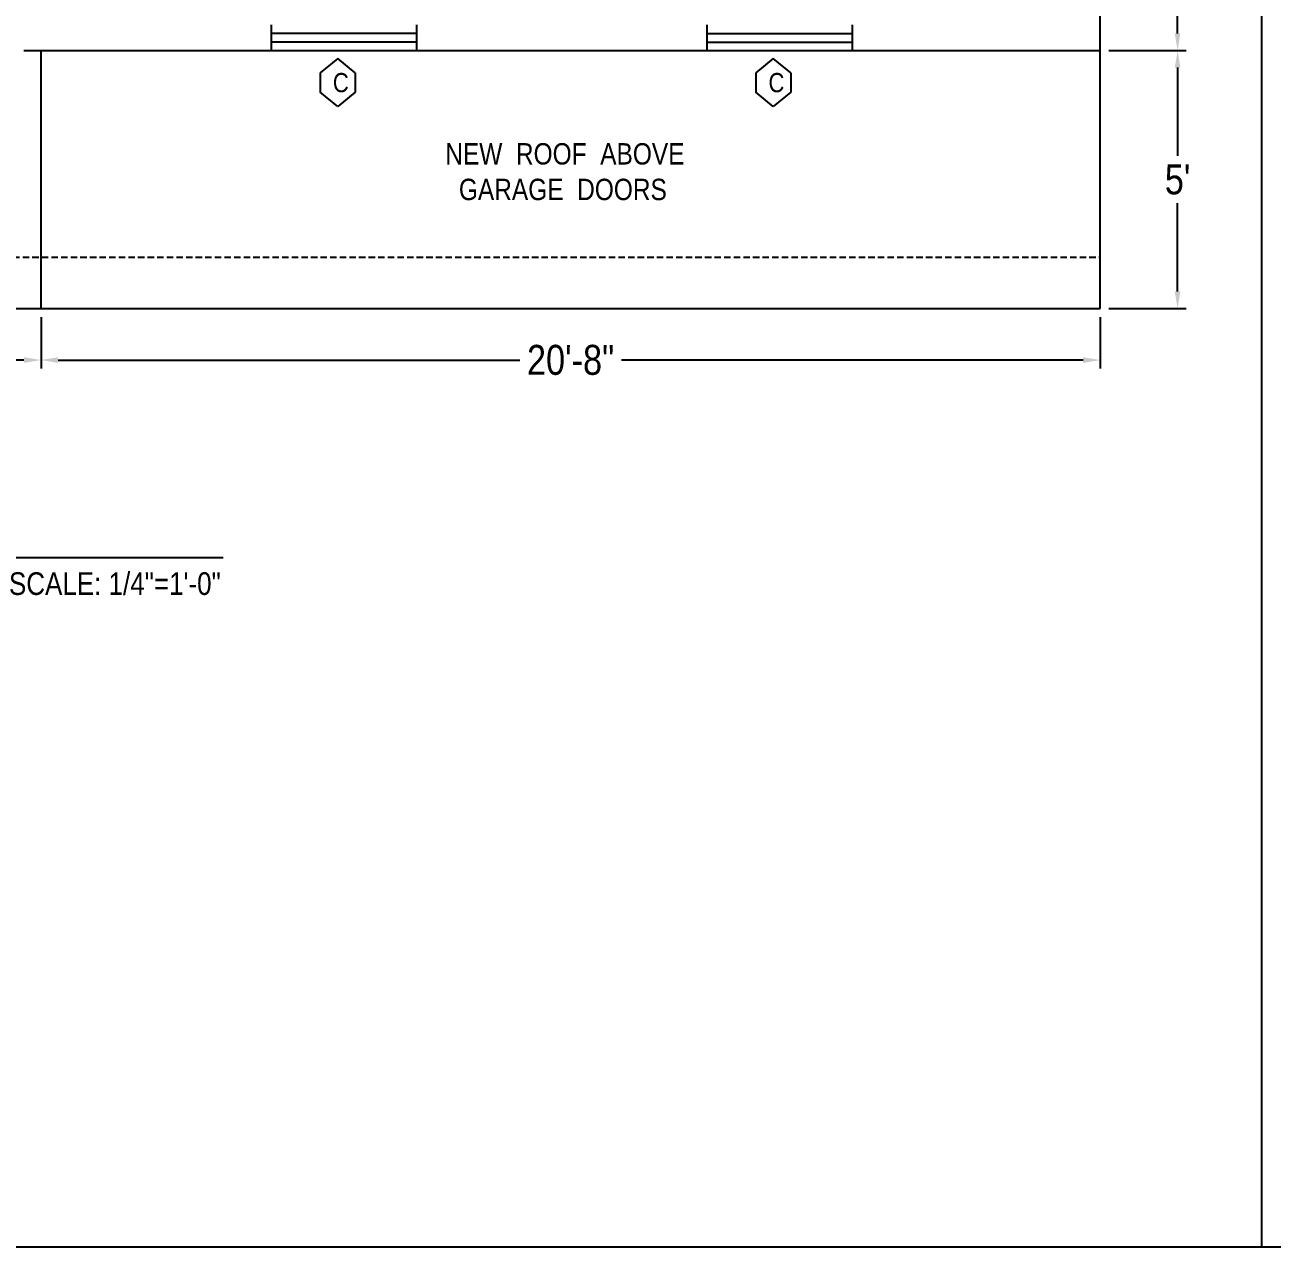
# Model space of a CAD drawing. Header units: inches. Extents: x -1842 to 12195, y -2228 to 2193.
# Drawn here: x 4310 to 4602, y 367.9 to 654.3 of the extents above; entities that cross this region are included whole.
import ezdxf

# ---------------------------------------------------------------- set-up
doc = ezdxf.new("R2010")
doc.units = ezdxf.units.IN
doc.header["$LTSCALE"] = 6
doc.header["$MEASUREMENT"] = 0
doc.linetypes.add('HIDDEN', pattern=[0.375, 0.25, -0.125])
for name, color, linetype in [('ARWALL', 7, 'HIDDEN'), ('Title Block', 7, 'Continuous'), ('TXT', 4, 'Continuous'), ('windows', 4, 'Continuous')]:
    doc.layers.add(name, color=color, linetype=linetype)
doc.styles.add('ARCHSTYLSHX', font='ARCHSTYL.SHX')
doc.styles.add('HS-DESIGN-TTLB', font='GOTHIC.TTF')
doc.styles.get("Standard").update_dxf_attribs({"font": 'ARIALN.TTF'})
doc.dimstyles.get("Standard").update_dxf_attribs({"dimtxt": 7, "dimasz": 4, "dimexe": 2, "dimexo": 2, "dimgap": 2, "dimtad": 0, "dimtih": 1, "dimtoh": 1, "dimdec": 0, "dimzin": 0, "dimdsep": 46, "dimlunit": 4, "dimtxsty": 'Standard', "dimcen": 0.09, "dimclrd": 3, "dimclre": 3, "dimclrt": 3, "dimadec": 0, "dimazin": 0, "dimtfac": 1, "dimtdec": 0, "dimtofl": 0, "dimtmove": 0, "dimatfit": 3, "dimfxl": 1, "dimtolj": 1, "dimtzin": 0, "dimarcsym": 0})
doc.dimstyles.new('STANDARD$0', dxfattribs={"dimtxt": 6, "dimasz": 3, "dimexe": 4, "dimexo": 24, "dimgap": 0.5, "dimtad": 1, "dimdec": 1, "dimzin": 3, "dimdsep": 46, "dimlunit": 4, "dimtxsty": 'ARCHSTYLSHX', "dimblk1": 'OBLIQUE', "dimblk2": 'OBLIQUE', "dimsah": 1, "dimcen": 0.0625, "dimdle": 4, "dimadec": 0, "dimazin": 0, "dimtfac": 1, "dimtdec": 1, "dimtofl": 0, "dimtmove": 0, "dimatfit": 3, "dimldrblk": 'OBLIQUE', "dimfxl": 1, "dimfrac": 2, "dimtolj": 1, "dimtzin": 0, "dimlwd": 9, "dimlwe": 13, "dimarcsym": 0})

# ---------------------------------------------------------------- blocks, each defined once
blk = doc.blocks.new('*D113')
at = {"layer": 'Defpoints', "color": 0, "transparency": 16777216}
for p in [(4561.73, 1200.48), (4561.73, 648.28), (4579.86, 648.28)]:
    blk.add_point(p, dxfattribs=at)
at = {"layer": 'Title Block', "color": 3, "lineweight": -2, "transparency": 16777216}
for p, q in [((4563.73, 1200.48), (4581.86, 1200.48)), ((4579.86, 1196.48), (4579.86, 929.95)), ((4579.86, 652.28), (4579.86, 918.8)), ((4563.73, 648.28), (4581.86, 648.28))]:
    blk.add_line(p, q, dxfattribs=at)
at = {"layer": 'Title Block', "color": 3, "transparency": 16777216}
for points in [[(4579.19, 1196.48), (4580.52, 1196.48), (4579.86, 1200.48)], [(4579.19, 652.28), (4580.52, 652.28), (4579.86, 648.28)]]:
    blk.add_solid(points, dxfattribs=at)
at = {"layer": 'Title Block', "color": 3, "transparency": 16777216, "insert": (4579.86, 924.38), "char_height": 7, "attachment_point": 5}
blk.add_mtext("\\A1;46'", dxfattribs=at)
blk = doc.blocks.new('*D168')
at = {"layer": 'Defpoints', "color": 0, "transparency": 16777216}
for p in [(3908.93, 587.88), (4313.73, 587.88), (4313.73, 575.82)]:
    blk.add_point(p, dxfattribs=at)
at = {"layer": 'Title Block', "color": 3, "lineweight": -2, "transparency": 16777216}
for p, q in [((3908.93, 585.88), (3908.93, 573.82)), ((4313.73, 585.88), (4313.73, 573.82)), ((3912.93, 575.82), (4099.46, 575.82)), ((4309.73, 575.82), (4123.2, 575.82))]:
    blk.add_line(p, q, dxfattribs=at)
at = {"layer": 'Title Block', "color": 3, "transparency": 16777216}
for points in [[(3912.93, 576.48), (3912.93, 575.15), (3908.93, 575.82)], [(4309.73, 576.48), (4309.73, 575.15), (4313.73, 575.82)]]:
    blk.add_solid(points, dxfattribs=at)
at = {"layer": 'Title Block', "color": 3, "transparency": 16777216, "insert": (4111.33, 575.82), "char_height": 7, "attachment_point": 5}
blk.add_mtext('\\A1;33\'-9"', dxfattribs=at)
blk = doc.blocks.new('*D169')
at = {"layer": 'Defpoints', "color": 0, "transparency": 16777216}
for p in [(4313.73, 587.88), (4561.73, 587.88), (4561.73, 575.82)]:
    blk.add_point(p, dxfattribs=at)
at = {"layer": 'Title Block', "color": 3, "lineweight": -2, "transparency": 16777216}
for p, q in [((4313.73, 585.88), (4313.73, 573.82)), ((4561.73, 585.88), (4561.73, 573.82)), ((4317.73, 575.82), (4425.82, 575.82)), ((4557.73, 575.82), (4449.65, 575.82))]:
    blk.add_line(p, q, dxfattribs=at)
at = {"layer": 'Title Block', "color": 3, "transparency": 16777216}
for points in [[(4317.73, 576.48), (4317.73, 575.15), (4313.73, 575.82)], [(4557.73, 576.48), (4557.73, 575.15), (4561.73, 575.82)]]:
    blk.add_solid(points, dxfattribs=at)
at = {"layer": 'Title Block', "color": 3, "transparency": 16777216, "insert": (4437.73, 575.82), "char_height": 7, "attachment_point": 5}
blk.add_mtext('\\A1;20\'-8"', dxfattribs=at)
blk = doc.blocks.new('*D170')
at = {"layer": 'Defpoints', "color": 0, "transparency": 16777216}
for p in [(4561.73, 648.28), (4561.73, 587.88), (4579.86, 587.88)]:
    blk.add_point(p, dxfattribs=at)
at = {"layer": 'Title Block', "color": 3, "lineweight": -2, "transparency": 16777216}
for p, q in [((4563.73, 648.28), (4581.86, 648.28)), ((4579.86, 644.28), (4579.86, 623.64)), ((4579.86, 591.88), (4579.86, 612.52)), ((4563.73, 587.88), (4581.86, 587.88))]:
    blk.add_line(p, q, dxfattribs=at)
at = {"layer": 'Title Block', "color": 3, "transparency": 16777216}
for points in [[(4579.19, 644.28), (4580.52, 644.28), (4579.86, 648.28)], [(4579.19, 591.88), (4580.52, 591.88), (4579.86, 587.88)]]:
    blk.add_solid(points, dxfattribs=at)
at = {"layer": 'Title Block', "color": 3, "transparency": 16777216, "insert": (4579.86, 618.08), "char_height": 7, "attachment_point": 5}
blk.add_mtext("\\A1;5'", dxfattribs=at)

msp = doc.modelspace()

# ---------------------------------------------------------------- linework, layer by layer
msp.add_line((4148.1740543, 529.6336915), (4356.3702208, 529.6336915))
msp.add_line((4148.1740543, 529.6336915), (4356.3702208, 529.6336915))
msp.add_lwpolyline([(3851.9612751, 1494.6223555, 0.5, 0.5, 0), (5347.0205098, 1494.6223555, 0, 0, 0), (5347.0205098, 368.173134, 0.5, 0.5, 0), (3851.9612751, 368.173134, 0.5, 0.5, 0)], format="xyseb")
at = {"layer": 'ARWALL', "color": 7}
msp.add_line((3908.9317762, 599.8778393), (4561.7317762, 599.8778393), dxfattribs=at)
at = {"layer": 'Title Block'}
for p, q in [((4599.4908925, 1268.9201451), (4599.4908925, 368.173134)), ((4561.7317762, 648.2778393), (4561.7317762, 1020.4778393)), ((4367.7317762, 648.2778393), (4367.7317762, 654.2778393)), ((4401.7317762, 648.2778393), (4401.7317762, 654.2778393)), ((4469.7317762, 648.2778393), (4469.7317762, 654.2778393)), ((4503.7317762, 648.2778393), (4503.7317762, 654.2778393)), ((4309.7317762, 648.2778393), (4561.7317762, 648.2778393)), ((4313.7317762, 587.8778393), (4313.7317762, 648.2778393)), ((4561.7317762, 587.8778393), (4561.7317762, 648.2778393)), ((3908.9317762, 587.8778393), (4561.7317762, 587.8778393))]:
    msp.add_line(p, q, dxfattribs=at)
at = {"layer": 'TXT'}
for p, q in [((4401.7317762, 652.2778393), (4367.7317762, 652.2778393)), ((4469.7317762, 652.2778393), (4503.7317762, 652.2778393)), ((4401.7317762, 650.2778393), (4367.7317762, 650.2778393)), ((4469.7317762, 650.2778393), (4503.7317762, 650.2778393))]:
    msp.add_line(p, q, dxfattribs=at)
at = {"layer": 'windows'}
for p, q in [((4383.187353, 646.4029897), (4379.062353, 643.0279897)), ((4387.312353, 643.0279897), (4383.187353, 646.4029897)), ((4485.187353, 646.4029897), (4481.062353, 643.0279897)), ((4489.312353, 643.0279897), (4485.187353, 646.4029897)), ((4379.062353, 643.0279897), (4379.062353, 638.5279897)), ((4387.312353, 643.0279897), (4387.312353, 638.5279897)), ((4481.062353, 643.0279897), (4481.062353, 638.5279897)), ((4489.312353, 643.0279897), (4489.312353, 638.5279897)), ((4383.187353, 635.1529897), (4379.062353, 638.5279897)), ((4387.312353, 638.5279897), (4383.187353, 635.1529897)), ((4485.187353, 635.1529897), (4481.062353, 638.5279897)), ((4489.312353, 638.5279897), (4485.187353, 635.1529897))]:
    msp.add_line(p, q, dxfattribs=at)

# ---------------------------------------------------------------- texts
at = {"insert": (4408.386498, 626.6015468), "char_height": 5, "width": 110.476910075, "attachment_point": 1}
msp.add_mtext('\\A1;NEW  ROOF  ABOVE  \\P  GARAGE  DOORS', dxfattribs=at)
at = {"layer": 'Title Block', "insert": (4306.2261509, 526.1381417), "char_height": 5.3089344, "width": 109.407973897, "attachment_point": 1, "style": 'HS-DESIGN-TTLB'}
msp.add_mtext('{\\fArial Narrow|b0|i0|c0|p34;SCALE: 1/4"=1\'-0"}', dxfattribs=at)
at = {"layer": 'windows', "char_height": 4.5, "attachment_point": 1}
for insert in [(4382.062353, 643.0279897), (4484.062353, 643.0279897)]:
    msp.add_mtext_dynamic_manual_height_columns('C', width=6.385789309, gutter_width=30, heights=[0], dxfattribs=dict(at, insert=insert))

# ---------------------------------------------------------------- dimensions: what is measured, and where the dimension line sits
at = {"layer": 'Title Block'}
dim = msp.add_linear_dim(base=(4579.8566292, 648.2778393), p1=(4561.7317762, 1200.4778393), p2=(4561.7317762, 648.2778393), angle=90, dimstyle='Standard', dxfattribs=at)
dim.commit()
dim.dimension.update_dxf_attribs({"geometry": '*D113', "text_midpoint": (4579.8566292, 924.3778393)})
dim = msp.add_linear_dim(base=(4579.8566292, 587.8778393), p1=(4561.7317762, 648.2778393), p2=(4561.7317762, 587.8778393), angle=90, dimstyle='STANDARD$0', override={"dimtxt": 7, "dimasz": 4, "dimexe": 2, "dimexo": 2, "dimgap": 2, "dimtad": 0, "dimtih": 1, "dimtoh": 1, "dimdec": 0, "dimzin": 0, "dimtxsty": 'Standard', "dimsah": 0, "dimcen": 0.09, "dimdle": 0, "dimclrd": 3, "dimclre": 3, "dimclrt": 3, "dimtdec": 0, "dimfrac": 0, "dimlwd": 65534, "dimlwe": 65534}, dxfattribs=at)
dim.commit()
dim.dimension.update_dxf_attribs({"geometry": '*D170', "text_midpoint": (4579.8566292, 618.0778393)})
for base, p1, p2, picture, middle in [((4313.7317762, 575.8154174), (3908.9317762, 587.8778393), (4313.7317762, 587.8778393), '*D168', (4111.3317762, 575.8154174)), ((4561.7317762, 575.8154174), (4313.7317762, 587.8778393), (4561.7317762, 587.8778393), '*D169', (4437.7317762, 575.8154174))]:
    dim = msp.add_linear_dim(base=base, p1=p1, p2=p2, dimstyle='STANDARD$0', override={"dimtxt": 7, "dimasz": 4, "dimexe": 2, "dimexo": 2, "dimgap": 2, "dimtad": 0, "dimtih": 1, "dimtoh": 1, "dimdec": 0, "dimzin": 0, "dimtxsty": 'Standard', "dimsah": 0, "dimcen": 0.09, "dimdle": 0, "dimclrd": 3, "dimclre": 3, "dimclrt": 3, "dimtdec": 0, "dimfrac": 0, "dimlwd": 65534, "dimlwe": 65534}, dxfattribs=at)
    dim.commit()
    dim.dimension.update_dxf_attribs({"geometry": picture, "text_midpoint": middle})

doc.saveas('drawing.dxf')
